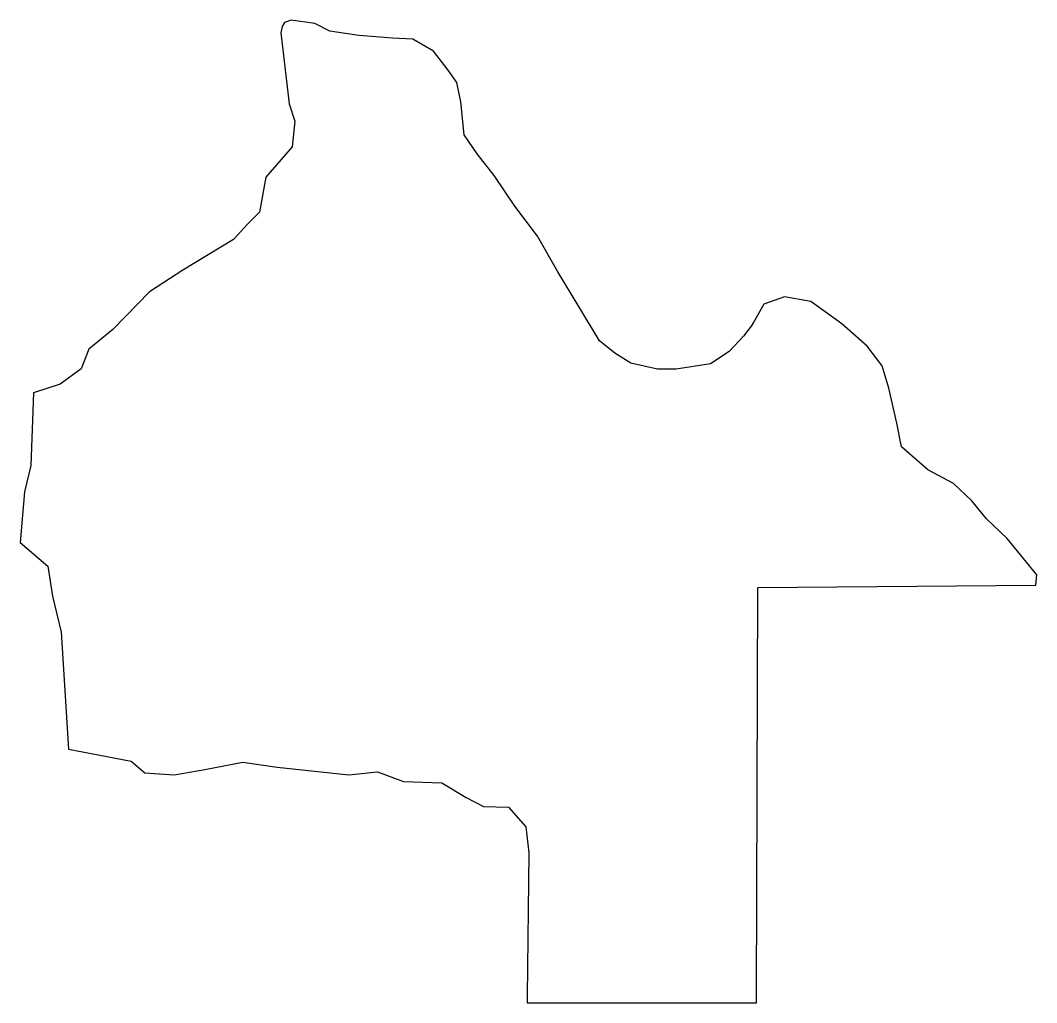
# Model space of a CAD drawing. Header units: millimetres. Extents: x -197 to -71, y 39 to 161.
import ezdxf

# ---------------------------------------------------------------- set-up
doc = ezdxf.new("R2010")
doc.units = ezdxf.units.MM
doc.layers.get('0').update_dxf_attribs({"linetype": 'CONTINUOUS'})

msp = doc.modelspace()

# ---------------------------------------------------------------- linework, layer by layer
msp.add_line((-106.20756, 123.23064), (-106.02976, 123.54814))
msp.add_lwpolyline([(-143.74876, 154.71394), (-145.57756, 157.07614), (-148.14296, 158.54934), (-150.65756, 158.67634), (-154.82316, 159.00654), (-158.37916, 159.53994), (-160.25876, 160.47974), (-163.17976, 160.88614), (-163.99256, 160.60674), (-164.29736, 160.12414), (-164.42436, 159.33674), (-163.43376, 150.57374), (-162.69716, 148.41474), (-163.05276, 145.23974), (-166.27856, 141.50594), (-167.06596, 137.18794), (-168.58996, 135.63854), (-170.29176, 133.78434), (-176.56556, 129.99974), (-180.65496, 127.30734), (-185.20156, 122.65914), (-188.14796, 120.24614), (-189.11316, 117.80774), (-191.72936, 115.90274), (-195.00596, 114.83594), (-195.33616, 105.84434), (-196.12356, 102.61854), (-196.63156, 96.31934), (-193.22796, 93.39834), (-192.64376, 89.68994), (-191.60236, 85.24494), (-190.68796, 70.79234), (-187.03036, 70.10654), (-182.94096, 69.31914), (-181.23916, 67.84594), (-177.63236, 67.61734), (-173.82236, 68.27774), (-169.14876, 69.16674), (-164.88156, 68.55714), (-156.04236, 67.61734), (-152.51176, 67.97294), (-149.28596, 66.77914), (-144.56156, 66.62674), (-141.56436, 64.82334), (-139.40536, 63.68034), (-136.30656, 63.60414), (-134.17296, 61.19114), (-133.81736, 57.96534), (-134.02056, 40.26154), (-134.02056, 39.44874), (-105.67416, 39.44874), (-105.67416, 40.26154), (-105.49636, 90.78214), (-71.15556, 91.06154), (-71.05396, 92.35694), (-74.68616, 96.82734), (-77.25156, 99.26574), (-79.05496, 101.50094), (-81.34096, 103.63454), (-84.49056, 105.31094), (-87.74176, 108.15574), (-88.35136, 111.07674), (-89.31656, 115.39474), (-90.15476, 118.16334), (-91.98356, 120.60174), (-95.10776, 123.37034), (-98.96856, 126.11354), (-102.21976, 126.69774), (-104.78516, 125.78334), (-106.02976, 123.54814), (-106.20756, 123.23064), (-107.28706, 121.83364), (-109.06506, 119.92864), (-111.35106, 118.40464), (-115.60556, 117.76964), (-117.89156, 117.76964), (-121.19356, 118.51894), (-123.17476, 119.73814), (-125.07976, 121.26214), (-127.61976, 125.50394), (-130.21056, 129.79654), (-132.72516, 134.19074), (-135.51916, 137.92454), (-138.08456, 141.68374), (-140.19276, 144.37614), (-141.79296, 146.71294), (-142.19936, 150.82774), (-142.70736, 153.18994)], close=True)

doc.saveas('drawing.dxf')
